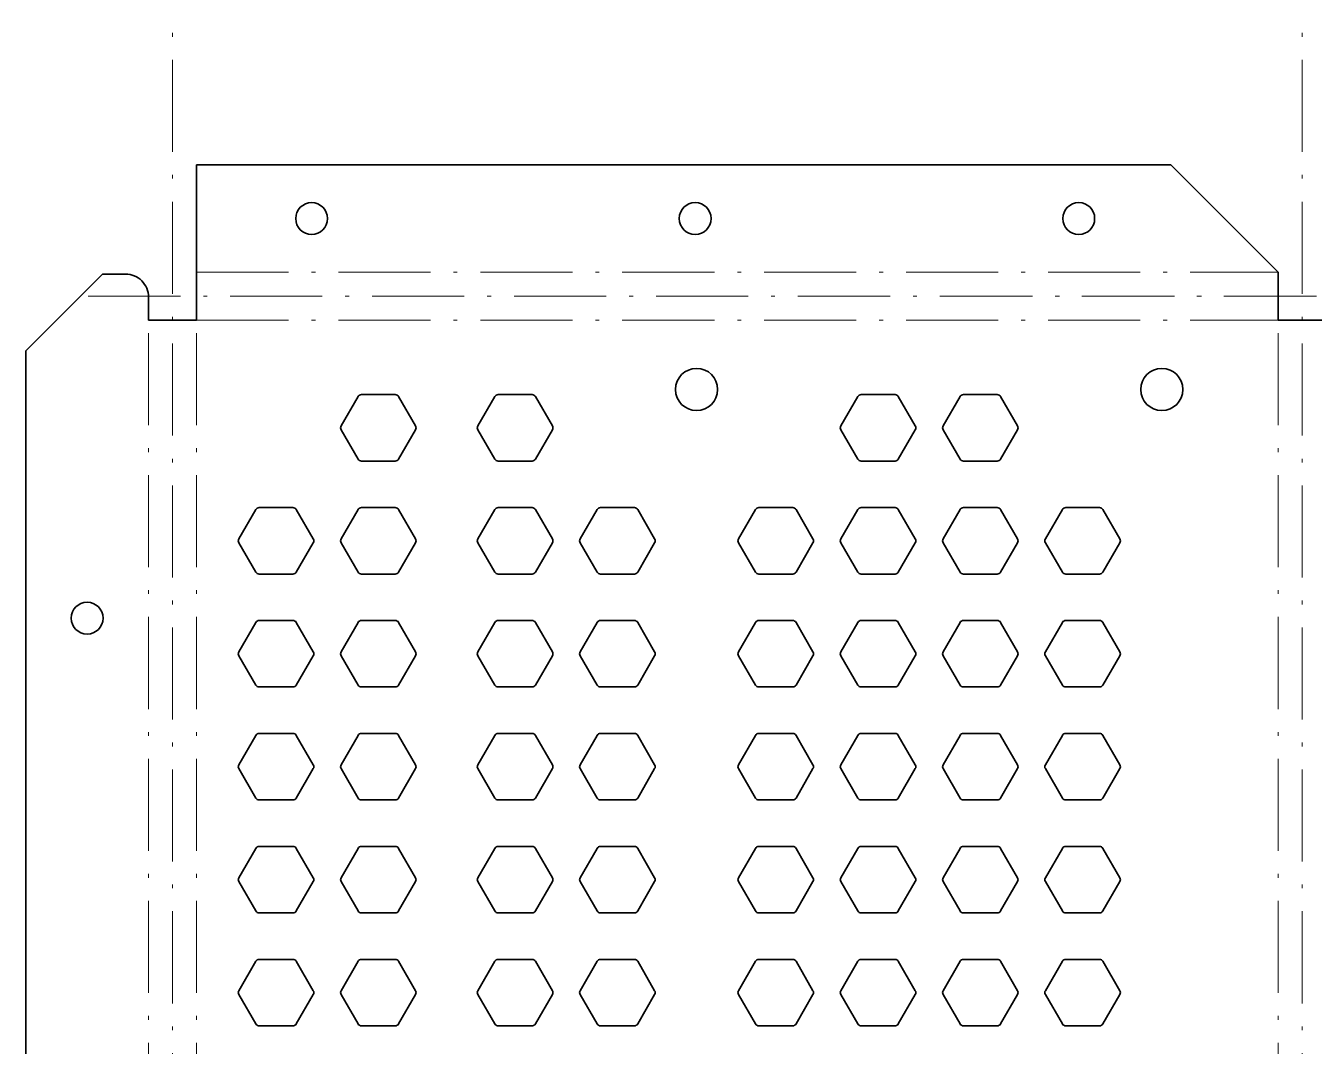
# Model space of a CAD drawing. Extents: x 174 to 1015, y 169 to 690.
# Drawn here: x 173.7 to 341.6, y 557.4 to 690.4 of the extents above; entities that cross this region are included whole.
import ezdxf

# ---------------------------------------------------------------- set-up
doc = ezdxf.new("R2010")
doc.units = 0
doc.linetypes.add('DASHDOT', pattern=[18.5, 12, -3, 0.5, -3])

msp = doc.modelspace()

# ---------------------------------------------------------------- linework, layer by layer
at = {"color": 1, "linetype": 'DASHDOT', "lineweight": 13}
for p, q in [((192.832306, 229.977753), (192.832306, 690.405457)), ((340.077454, 229.977753), (340.077454, 690.405457)), ((181.854858, 655.159058), (351.054871, 655.159058)), ((292.940002, 655.159058), (896.059998, 655.159058))]:
    msp.add_line(p, q, dxfattribs=at)
at = {"color": 7, "lineweight": 35}
for p, q in [((322.954865, 672.281616), (195.954865, 672.281616)), ((195.954865, 672.281616), (195.954865, 658.281616)), ((336.954865, 658.281616), (322.954865, 672.281616)), ((183.709747, 658.036499), (173.709747, 648.036499)), ((186.709747, 658.036499), (183.709747, 658.036499)), ((195.954865, 658.281616), (195.954865, 652.036499)), ((336.954865, 658.281616), (336.954865, 652.036499)), ((189.709747, 655.036499), (189.709747, 652.036499)), ((195.954865, 652.036499), (189.709747, 652.036499)), ((343.200012, 652.036499), (336.954865, 652.036499)), ((173.709747, 278.346741), (173.709747, 648.036499)), ((217.015961, 642.077454), (214.804626, 638.247314)), ((221.871613, 642.327454), (217.448975, 642.327454)), ((224.515961, 638.247314), (222.304626, 642.077454)), ((234.839142, 642.077454), (232.627808, 638.247314)), ((239.694794, 642.327454), (235.272156, 642.327454)), ((242.339142, 638.247314), (240.127808, 642.077454)), ((282.14386, 642.077454), (279.932556, 638.247314)), ((286.999542, 642.327454), (282.576874, 642.327454)), ((289.64386, 638.247314), (287.432556, 642.077454)), ((295.477203, 642.077454), (293.265869, 638.247314)), ((300.332855, 642.327454), (295.910217, 642.327454)), ((302.977203, 638.247314), (300.765869, 642.077454)), ((217.015961, 633.917175), (214.804626, 637.747314)), ((224.515961, 637.747314), (222.304626, 633.917175)), ((234.839142, 633.917175), (232.627808, 637.747314)), ((242.339142, 637.747314), (240.127808, 633.917175)), ((282.14386, 633.917175), (279.932556, 637.747314)), ((289.64386, 637.747314), (287.432556, 633.917175)), ((295.477203, 633.917175), (293.265869, 637.747314)), ((302.977203, 637.747314), (300.765869, 633.917175)), ((221.871613, 633.667175), (217.448975, 633.667175)), ((239.694794, 633.667175), (235.272156, 633.667175)), ((286.999542, 633.667175), (282.576874, 633.667175)), ((300.332855, 633.667175), (295.910217, 633.667175)), ((203.682617, 627.354675), (201.471283, 623.524536)), ((208.538269, 627.604675), (204.115631, 627.604675)), ((211.182617, 623.524536), (208.971283, 627.354675)), ((217.015961, 627.354675), (214.804626, 623.524536)), ((221.871613, 627.604675), (217.448975, 627.604675)), ((224.515961, 623.524536), (222.304626, 627.354675)), ((234.839142, 627.354675), (232.627808, 623.524536)), ((239.694794, 627.604675), (235.272156, 627.604675)), ((242.339142, 623.524536), (240.127808, 627.354675)), ((248.172485, 627.354675), (245.961151, 623.524536)), ((253.028137, 627.604675), (248.605499, 627.604675)), ((255.672485, 623.524536), (253.461151, 627.354675)), ((268.810547, 627.354675), (266.599213, 623.524536)), ((273.666199, 627.604675), (269.243561, 627.604675)), ((276.310547, 623.524536), (274.099213, 627.354675)), ((282.14386, 627.354675), (279.932556, 623.524536)), ((286.999542, 627.604675), (282.576874, 627.604675)), ((289.64386, 623.524536), (287.432556, 627.354675)), ((295.477203, 627.354675), (293.265869, 623.524536)), ((300.332855, 627.604675), (295.910217, 627.604675)), ((302.977203, 623.524536), (300.765869, 627.354675)), ((308.810547, 627.354675), (306.599213, 623.524536)), ((313.666199, 627.604675), (309.243561, 627.604675)), ((316.310547, 623.524536), (314.099213, 627.354675)), ((203.682617, 619.194397), (201.471283, 623.024536)), ((211.182617, 623.024536), (208.971283, 619.194397)), ((217.015961, 619.194397), (214.804626, 623.024536)), ((224.515961, 623.024536), (222.304626, 619.194397)), ((234.839142, 619.194397), (232.627808, 623.024536)), ((242.339142, 623.024536), (240.127808, 619.194397)), ((248.172485, 619.194397), (245.961151, 623.024536)), ((255.672485, 623.024536), (253.461151, 619.194397)), ((268.810547, 619.194397), (266.599213, 623.024536)), ((276.310547, 623.024536), (274.099213, 619.194397)), ((282.14386, 619.194397), (279.932556, 623.024536)), ((289.64386, 623.024536), (287.432556, 619.194397)), ((295.477203, 619.194397), (293.265869, 623.024536)), ((302.977203, 623.024536), (300.765869, 619.194397)), ((308.810547, 619.194397), (306.599213, 623.024536)), ((316.310547, 623.024536), (314.099213, 619.194397)), ((208.538269, 618.944397), (204.115631, 618.944397)), ((221.871613, 618.944397), (217.448975, 618.944397)), ((239.694794, 618.944397), (235.272156, 618.944397)), ((253.028137, 618.944397), (248.605499, 618.944397)), ((273.666199, 618.944397), (269.243561, 618.944397)), ((286.999542, 618.944397), (282.576874, 618.944397)), ((300.332855, 618.944397), (295.910217, 618.944397)), ((313.666199, 618.944397), (309.243561, 618.944397)), ((203.682617, 612.631836), (201.471283, 608.801758)), ((208.538269, 612.881836), (204.115631, 612.881836)), ((211.182617, 608.801758), (208.971283, 612.631836)), ((217.015961, 612.631836), (214.804626, 608.801758)), ((221.871613, 612.881836), (217.448975, 612.881836)), ((224.515961, 608.801758), (222.304626, 612.631836)), ((234.839142, 612.631836), (232.627808, 608.801758)), ((239.694794, 612.881836), (235.272156, 612.881836)), ((242.339142, 608.801758), (240.127808, 612.631836)), ((248.172485, 612.631836), (245.961151, 608.801758)), ((253.028137, 612.881836), (248.605499, 612.881836)), ((255.672485, 608.801758), (253.461151, 612.631836)), ((268.810547, 612.631836), (266.599213, 608.801758)), ((273.666199, 612.881836), (269.243561, 612.881836)), ((276.310547, 608.801758), (274.099213, 612.631836)), ((282.14386, 612.631836), (279.932556, 608.801758)), ((286.999542, 612.881836), (282.576874, 612.881836)), ((289.64386, 608.801758), (287.432556, 612.631836)), ((295.477203, 612.631836), (293.265869, 608.801758)), ((300.332855, 612.881836), (295.910217, 612.881836)), ((302.977203, 608.801758), (300.765869, 612.631836)), ((308.810547, 612.631836), (306.599213, 608.801758)), ((313.666199, 612.881836), (309.243561, 612.881836)), ((316.310547, 608.801758), (314.099213, 612.631836)), ((203.682617, 604.471619), (201.471283, 608.301758)), ((211.182617, 608.301758), (208.971283, 604.471619)), ((217.015961, 604.471619), (214.804626, 608.301758)), ((224.515961, 608.301758), (222.304626, 604.471619)), ((234.839142, 604.471619), (232.627808, 608.301758)), ((242.339142, 608.301758), (240.127808, 604.471619)), ((248.172485, 604.471619), (245.961151, 608.301758)), ((255.672485, 608.301758), (253.461151, 604.471619)), ((268.810547, 604.471619), (266.599213, 608.301758)), ((276.310547, 608.301758), (274.099213, 604.471619)), ((282.14386, 604.471619), (279.932556, 608.301758)), ((289.64386, 608.301758), (287.432556, 604.471619)), ((295.477203, 604.471619), (293.265869, 608.301758)), ((302.977203, 608.301758), (300.765869, 604.471619)), ((308.810547, 604.471619), (306.599213, 608.301758)), ((316.310547, 608.301758), (314.099213, 604.471619)), ((208.538269, 604.221619), (204.115631, 604.221619)), ((221.871613, 604.221619), (217.448975, 604.221619)), ((239.694794, 604.221619), (235.272156, 604.221619)), ((253.028137, 604.221619), (248.605499, 604.221619)), ((273.666199, 604.221619), (269.243561, 604.221619)), ((286.999542, 604.221619), (282.576874, 604.221619)), ((300.332855, 604.221619), (295.910217, 604.221619)), ((313.666199, 604.221619), (309.243561, 604.221619)), ((203.682617, 597.909058), (201.471283, 594.078918)), ((208.538269, 598.159058), (204.115631, 598.159058)), ((211.182617, 594.078918), (208.971283, 597.909058)), ((217.015961, 597.909058), (214.804626, 594.078918)), ((221.871613, 598.159058), (217.448975, 598.159058)), ((224.515961, 594.078918), (222.304626, 597.909058)), ((234.839142, 597.909058), (232.627808, 594.078918)), ((239.694794, 598.159058), (235.272156, 598.159058)), ((242.339142, 594.078918), (240.127808, 597.909058)), ((248.172485, 597.909058), (245.961151, 594.078918)), ((253.028137, 598.159058), (248.605499, 598.159058)), ((255.672485, 594.078918), (253.461151, 597.909058)), ((268.810547, 597.909058), (266.599213, 594.078918)), ((273.666199, 598.159058), (269.243561, 598.159058)), ((276.310547, 594.078918), (274.099213, 597.909058)), ((282.14386, 597.909058), (279.932556, 594.078918)), ((286.999542, 598.159058), (282.576874, 598.159058)), ((289.64386, 594.078918), (287.432556, 597.909058)), ((295.477203, 597.909058), (293.265869, 594.078918)), ((300.332855, 598.159058), (295.910217, 598.159058)), ((302.977203, 594.078918), (300.765869, 597.909058)), ((308.810547, 597.909058), (306.599213, 594.078918)), ((313.666199, 598.159058), (309.243561, 598.159058)), ((316.310547, 594.078918), (314.099213, 597.909058)), ((203.682617, 589.74884), (201.471283, 593.578918)), ((211.182617, 593.578918), (208.971283, 589.74884)), ((217.015961, 589.74884), (214.804626, 593.578918)), ((224.515961, 593.578918), (222.304626, 589.74884)), ((234.839142, 589.74884), (232.627808, 593.578918)), ((242.339142, 593.578918), (240.127808, 589.74884)), ((248.172485, 589.74884), (245.961151, 593.578918)), ((255.672485, 593.578918), (253.461151, 589.74884)), ((268.810547, 589.74884), (266.599213, 593.578918)), ((276.310547, 593.578918), (274.099213, 589.74884)), ((282.14386, 589.74884), (279.932556, 593.578918)), ((289.64386, 593.578918), (287.432556, 589.74884)), ((295.477203, 589.74884), (293.265869, 593.578918)), ((302.977203, 593.578918), (300.765869, 589.74884)), ((308.810547, 589.74884), (306.599213, 593.578918)), ((316.310547, 593.578918), (314.099213, 589.74884)), ((208.538269, 589.49884), (204.115631, 589.49884)), ((221.871613, 589.49884), (217.448975, 589.49884)), ((239.694794, 589.49884), (235.272156, 589.49884)), ((253.028137, 589.49884), (248.605499, 589.49884)), ((273.666199, 589.49884), (269.243561, 589.49884)), ((286.999542, 589.49884), (282.576874, 589.49884)), ((300.332855, 589.49884), (295.910217, 589.49884)), ((313.666199, 589.49884), (309.243561, 589.49884)), ((203.682617, 583.186279), (201.471283, 579.35614)), ((208.538269, 583.436279), (204.115631, 583.436279)), ((211.182617, 579.35614), (208.971283, 583.186279)), ((217.015961, 583.186279), (214.804626, 579.35614)), ((221.871613, 583.436279), (217.448975, 583.436279)), ((224.515961, 579.35614), (222.304626, 583.186279)), ((234.839142, 583.186279), (232.627808, 579.35614)), ((239.694794, 583.436279), (235.272156, 583.436279)), ((242.339142, 579.35614), (240.127808, 583.186279)), ((248.172485, 583.186279), (245.961151, 579.35614)), ((253.028137, 583.436279), (248.605499, 583.436279)), ((255.672485, 579.35614), (253.461151, 583.186279)), ((268.810547, 583.186279), (266.599213, 579.35614)), ((273.666199, 583.436279), (269.243561, 583.436279)), ((276.310547, 579.35614), (274.099213, 583.186279)), ((282.14386, 583.186279), (279.932556, 579.35614)), ((286.999542, 583.436279), (282.576874, 583.436279)), ((289.64386, 579.35614), (287.432556, 583.186279)), ((295.477203, 583.186279), (293.265869, 579.35614)), ((300.332855, 583.436279), (295.910217, 583.436279)), ((302.977203, 579.35614), (300.765869, 583.186279)), ((308.810547, 583.186279), (306.599213, 579.35614)), ((313.666199, 583.436279), (309.243561, 583.436279)), ((316.310547, 579.35614), (314.099213, 583.186279)), ((203.682617, 575.026001), (201.471283, 578.85614)), ((211.182617, 578.85614), (208.971283, 575.026001)), ((217.015961, 575.026001), (214.804626, 578.85614)), ((224.515961, 578.85614), (222.304626, 575.026001)), ((234.839142, 575.026001), (232.627808, 578.85614)), ((242.339142, 578.85614), (240.127808, 575.026001)), ((248.172485, 575.026001), (245.961151, 578.85614)), ((255.672485, 578.85614), (253.461151, 575.026001)), ((268.810547, 575.026001), (266.599213, 578.85614)), ((276.310547, 578.85614), (274.099213, 575.026001)), ((282.14386, 575.026001), (279.932556, 578.85614)), ((289.64386, 578.85614), (287.432556, 575.026001)), ((295.477203, 575.026001), (293.265869, 578.85614)), ((302.977203, 578.85614), (300.765869, 575.026001)), ((308.810547, 575.026001), (306.599213, 578.85614)), ((316.310547, 578.85614), (314.099213, 575.026001)), ((208.538269, 574.776001), (204.115631, 574.776001)), ((221.871613, 574.776001), (217.448975, 574.776001)), ((239.694794, 574.776001), (235.272156, 574.776001)), ((253.028137, 574.776001), (248.605499, 574.776001)), ((273.666199, 574.776001), (269.243561, 574.776001)), ((286.999542, 574.776001), (282.576874, 574.776001)), ((300.332855, 574.776001), (295.910217, 574.776001)), ((313.666199, 574.776001), (309.243561, 574.776001)), ((203.682617, 568.463501), (201.471283, 564.633362)), ((208.538269, 568.713501), (204.115631, 568.713501)), ((211.182617, 564.633362), (208.971283, 568.463501)), ((217.015961, 568.463501), (214.804626, 564.633362)), ((221.871613, 568.713501), (217.448975, 568.713501)), ((224.515961, 564.633362), (222.304626, 568.463501)), ((234.839142, 568.463501), (232.627808, 564.633362)), ((239.694794, 568.713501), (235.272156, 568.713501)), ((242.339142, 564.633362), (240.127808, 568.463501)), ((248.172485, 568.463501), (245.961151, 564.633362)), ((253.028137, 568.713501), (248.605499, 568.713501)), ((255.672485, 564.633362), (253.461151, 568.463501)), ((268.810547, 568.463501), (266.599213, 564.633362)), ((273.666199, 568.713501), (269.243561, 568.713501)), ((276.310547, 564.633362), (274.099213, 568.463501)), ((282.14386, 568.463501), (279.932556, 564.633362)), ((286.999542, 568.713501), (282.576874, 568.713501)), ((289.64386, 564.633362), (287.432556, 568.463501)), ((295.477203, 568.463501), (293.265869, 564.633362)), ((300.332855, 568.713501), (295.910217, 568.713501)), ((302.977203, 564.633362), (300.765869, 568.463501)), ((308.810547, 568.463501), (306.599213, 564.633362)), ((313.666199, 568.713501), (309.243561, 568.713501)), ((316.310547, 564.633362), (314.099213, 568.463501)), ((203.682617, 560.303223), (201.471283, 564.133362)), ((211.182617, 564.133362), (208.971283, 560.303223)), ((217.015961, 560.303223), (214.804626, 564.133362)), ((224.515961, 564.133362), (222.304626, 560.303223)), ((234.839142, 560.303223), (232.627808, 564.133362)), ((242.339142, 564.133362), (240.127808, 560.303223)), ((248.172485, 560.303223), (245.961151, 564.133362)), ((255.672485, 564.133362), (253.461151, 560.303223)), ((268.810547, 560.303223), (266.599213, 564.133362)), ((276.310547, 564.133362), (274.099213, 560.303223)), ((282.14386, 560.303223), (279.932556, 564.133362)), ((289.64386, 564.133362), (287.432556, 560.303223)), ((295.477203, 560.303223), (293.265869, 564.133362)), ((302.977203, 564.133362), (300.765869, 560.303223)), ((308.810547, 560.303223), (306.599213, 564.133362)), ((316.310547, 564.133362), (314.099213, 560.303223)), ((208.538269, 560.053223), (204.115631, 560.053223)), ((221.871613, 560.053223), (217.448975, 560.053223)), ((239.694794, 560.053223), (235.272156, 560.053223)), ((253.028137, 560.053223), (248.605499, 560.053223)), ((273.666199, 560.053223), (269.243561, 560.053223)), ((286.999542, 560.053223), (282.576874, 560.053223)), ((300.332855, 560.053223), (295.910217, 560.053223)), ((313.666199, 560.053223), (309.243561, 560.053223))]:
    msp.add_line(p, q, dxfattribs=at)
at = {"color": 7, "linetype": 'DASHDOT', "lineweight": 13}
for p, q in [((195.954865, 658.281616), (336.954865, 658.281616)), ((189.709747, 268.346741), (189.709747, 652.036499)), ((195.954865, 652.036499), (336.954865, 652.036499)), ((195.954865, 268.346741), (195.954865, 652.036499)), ((336.954865, 268.346741), (336.954865, 652.036499))]:
    msp.add_line(p, q, dxfattribs=at)
at = {"color": 7, "lineweight": 35}
for centre, radius in [((210.954865, 665.281616), 2.067), ((260.954865, 665.281616), 2.067), ((310.954865, 665.281616), 2.067), ((321.773804, 642.997375), 2.749595), ((181.709747, 613.191589), 2.067)]:
    msp.add_circle(centre, radius, dxfattribs=at)
for centre, radius, start, end in [((186.709747, 655.036499), 3, 0, 90.000003), ((261.138092, 642.995056), 2.752477, 90.038415, 179.952877), ((261.133575, 642.995056), 2.752489, 0.04727, 89.944214), ((217.449188, 641.827087), 0.50038, 90.02511, 149.97489), ((221.871399, 641.827087), 0.50038, 30.025109, 89.974895), ((235.272339, 641.827087), 0.50033, 90.021804, 149.978195), ((239.694611, 641.827087), 0.50033, 30.021806, 89.978194), ((261.138123, 642.999573), 2.752489, 180.047274, 269.944215), ((261.133575, 642.999573), 2.752477, 270.038417, 359.952876), ((282.577087, 641.827087), 0.500369, 90.023492, 149.975231), ((286.999298, 641.827087), 0.500369, 30.02349, 89.975229), ((295.910431, 641.827087), 0.500369, 90.023492, 149.975231), ((300.332642, 641.827087), 0.500369, 30.02349, 89.975229), ((215.238068, 637.997314), 0.50038, 150.025105, 209.974895), ((224.082489, 637.997314), 0.50038, 330.025107, 29.974893), ((233.061218, 637.997314), 0.50033, 150.021799, 209.978201), ((241.905762, 637.997314), 0.50033, 330.021805, 29.978195), ((280.365967, 637.997314), 0.500369, 150.023493, 209.975236), ((289.210419, 637.997314), 0.500369, 330.023488, 29.975231), ((293.69931, 637.997314), 0.500369, 150.023493, 209.975236), ((302.543762, 637.997314), 0.500369, 330.023488, 29.975231), ((217.449188, 634.167542), 0.50038, 210.02511, 269.97489), ((221.871399, 634.167542), 0.50038, 270.025105, 329.974891), ((235.272339, 634.167542), 0.50033, 210.021805, 269.978196), ((239.694611, 634.167542), 0.50033, 270.021806, 329.978194), ((282.577087, 634.167542), 0.500369, 210.023485, 269.975231), ((286.999329, 634.167542), 0.500369, 270.023487, 329.975229), ((295.910431, 634.167542), 0.500369, 210.023485, 269.975231), ((300.332672, 634.167542), 0.500369, 270.023487, 329.975229), ((204.115845, 627.104248), 0.50038, 90.02511, 149.97489), ((208.538055, 627.104248), 0.50038, 30.025109, 89.974895), ((217.449188, 627.104248), 0.50038, 90.02511, 149.97489), ((221.871399, 627.104248), 0.50038, 30.025109, 89.974895), ((235.272339, 627.104309), 0.50033, 90.021804, 149.978195), ((239.694611, 627.104309), 0.50033, 30.021806, 89.978194), ((248.605682, 627.104309), 0.50033, 90.021804, 149.978195), ((253.027954, 627.104309), 0.50033, 30.021806, 89.978194), ((269.243744, 627.104309), 0.500369, 90.023492, 149.975231), ((273.665985, 627.104309), 0.500369, 30.02349, 89.975229), ((282.577087, 627.104309), 0.500369, 90.023492, 149.975231), ((286.999298, 627.104309), 0.500369, 30.02349, 89.975229), ((295.910431, 627.104309), 0.500369, 90.023492, 149.975231), ((300.332642, 627.104309), 0.500369, 30.02349, 89.975229), ((309.243744, 627.104309), 0.500369, 90.023492, 149.975231), ((313.665985, 627.104309), 0.500369, 30.02349, 89.975229), ((201.904755, 623.274536), 0.50038, 150.025105, 209.974895), ((210.749176, 623.274536), 0.50038, 330.025107, 29.974893), ((215.238068, 623.274536), 0.50038, 150.025105, 209.974895), ((224.082489, 623.274536), 0.50038, 330.025107, 29.974893), ((233.061218, 623.274536), 0.50033, 150.021799, 209.978201), ((241.905762, 623.274536), 0.50033, 330.021805, 29.978195), ((246.394531, 623.274536), 0.50033, 150.021799, 209.978201), ((255.239075, 623.274536), 0.50033, 330.021805, 29.978195), ((267.032654, 623.274536), 0.500369, 150.023493, 209.975236), ((275.877106, 623.274536), 0.500369, 330.023488, 29.975231), ((280.365967, 623.274536), 0.500369, 150.023493, 209.975236), ((289.210419, 623.274536), 0.500369, 330.023488, 29.975231), ((293.69931, 623.274536), 0.500369, 150.023493, 209.975236), ((302.543762, 623.274536), 0.500369, 330.023488, 29.975231), ((307.032654, 623.274536), 0.500369, 150.023493, 209.975236), ((315.877106, 623.274536), 0.500369, 330.023488, 29.975231), ((204.115845, 619.444763), 0.50038, 210.02511, 269.97489), ((208.538055, 619.444763), 0.50038, 270.025105, 329.974891), ((217.449188, 619.444763), 0.50038, 210.02511, 269.97489), ((221.871399, 619.444763), 0.50038, 270.025105, 329.974891), ((235.272339, 619.444702), 0.50033, 210.021805, 269.978196), ((239.694611, 619.444702), 0.50033, 270.021806, 329.978194), ((248.605682, 619.444702), 0.50033, 210.021805, 269.978196), ((253.027954, 619.444702), 0.50033, 270.021806, 329.978194), ((269.243774, 619.444763), 0.500369, 210.023485, 269.975231), ((273.665985, 619.444763), 0.500369, 270.023487, 329.975229), ((282.577087, 619.444763), 0.500369, 210.023485, 269.975231), ((286.999329, 619.444763), 0.500369, 270.023487, 329.975229), ((295.910431, 619.444763), 0.500369, 210.023485, 269.975231), ((300.332672, 619.444763), 0.500369, 270.023487, 329.975229), ((309.243774, 619.444763), 0.500369, 210.023485, 269.975231), ((313.665985, 619.444763), 0.500369, 270.023487, 329.975229), ((204.115845, 612.38147), 0.50038, 90.02511, 149.97489), ((208.538055, 612.38147), 0.50038, 30.025109, 89.974895), ((217.449188, 612.38147), 0.50038, 90.02511, 149.97489), ((221.871399, 612.38147), 0.50038, 30.025109, 89.974895), ((235.272339, 612.381531), 0.50033, 90.021804, 149.978195), ((239.694611, 612.381531), 0.50033, 30.021806, 89.978194), ((248.605682, 612.381531), 0.50033, 90.021804, 149.978195), ((253.027954, 612.381531), 0.50033, 30.021806, 89.978194), ((269.243744, 612.38147), 0.500369, 90.023492, 149.975231), ((273.665985, 612.38147), 0.500369, 30.02349, 89.975229), ((282.577087, 612.38147), 0.500369, 90.023492, 149.975231), ((286.999298, 612.38147), 0.500369, 30.02349, 89.975229), ((295.910431, 612.38147), 0.500369, 90.023492, 149.975231), ((300.332642, 612.38147), 0.500369, 30.02349, 89.975229), ((309.243744, 612.38147), 0.500369, 90.023492, 149.975231), ((313.665985, 612.38147), 0.500369, 30.02349, 89.975229), ((201.904755, 608.551758), 0.50038, 150.025105, 209.974895), ((210.749176, 608.551758), 0.50038, 330.025107, 29.974893), ((215.238068, 608.551758), 0.50038, 150.025105, 209.974895), ((224.082489, 608.551758), 0.50038, 330.025107, 29.974893), ((233.061218, 608.551758), 0.50033, 150.021799, 209.978201), ((241.905762, 608.551758), 0.50033, 330.021805, 29.978195), ((246.394531, 608.551758), 0.50033, 150.021799, 209.978201), ((255.239075, 608.551758), 0.50033, 330.021805, 29.978195), ((267.032654, 608.551697), 0.500369, 150.023493, 209.975236), ((275.877106, 608.551758), 0.500369, 330.023488, 29.975231), ((280.365967, 608.551697), 0.500369, 150.023493, 209.975236), ((289.210419, 608.551758), 0.500369, 330.023488, 29.975231), ((293.69931, 608.551697), 0.500369, 150.023493, 209.975236), ((302.543762, 608.551758), 0.500369, 330.023488, 29.975231), ((307.032654, 608.551697), 0.500369, 150.023493, 209.975236), ((315.877106, 608.551758), 0.500369, 330.023488, 29.975231), ((204.115845, 604.721985), 0.50038, 210.02511, 269.97489), ((208.538055, 604.721985), 0.50038, 270.025105, 329.974891), ((217.449188, 604.721985), 0.50038, 210.02511, 269.97489), ((221.871399, 604.721985), 0.50038, 270.025105, 329.974891), ((235.272339, 604.721924), 0.50033, 210.021805, 269.978196), ((239.694611, 604.721924), 0.50033, 270.021806, 329.978194), ((248.605682, 604.721924), 0.50033, 210.021805, 269.978196), ((253.027954, 604.721924), 0.50033, 270.021806, 329.978194), ((269.243774, 604.721985), 0.500369, 210.023485, 269.975231), ((273.665985, 604.721985), 0.500369, 270.023487, 329.975229), ((282.577087, 604.721985), 0.500369, 210.023485, 269.975231), ((286.999329, 604.721985), 0.500369, 270.023487, 329.975229), ((295.910431, 604.721985), 0.500369, 210.023485, 269.975231), ((300.332672, 604.721985), 0.500369, 270.023487, 329.975229), ((309.243774, 604.721985), 0.500369, 210.023485, 269.975231), ((313.665985, 604.721985), 0.500369, 270.023487, 329.975229), ((204.115845, 597.658691), 0.50038, 90.02511, 149.97489), ((208.538055, 597.658691), 0.50038, 30.025109, 89.974895), ((217.449188, 597.658691), 0.50038, 90.02511, 149.97489), ((221.871399, 597.658691), 0.50038, 30.025109, 89.974895), ((235.272339, 597.658752), 0.50033, 90.021804, 149.978195), ((239.694611, 597.658752), 0.50033, 30.021806, 89.978194), ((248.605682, 597.658752), 0.50033, 90.021804, 149.978195), ((253.027954, 597.658752), 0.50033, 30.021806, 89.978194), ((269.243744, 597.658691), 0.500369, 90.023492, 149.975231), ((273.665985, 597.658691), 0.500369, 30.02349, 89.975229), ((282.577087, 597.658691), 0.500369, 90.023492, 149.975231), ((286.999298, 597.658691), 0.500369, 30.02349, 89.975229), ((295.910431, 597.658691), 0.500369, 90.023492, 149.975231), ((300.332642, 597.658691), 0.500369, 30.02349, 89.975229), ((309.243744, 597.658691), 0.500369, 90.023492, 149.975231), ((313.665985, 597.658691), 0.500369, 30.02349, 89.975229), ((201.904755, 593.828918), 0.50038, 150.025105, 209.974895), ((210.749176, 593.828918), 0.50038, 330.025107, 29.974893), ((215.238068, 593.828918), 0.50038, 150.025105, 209.974895), ((224.082489, 593.828918), 0.50038, 330.025107, 29.974893), ((233.061218, 593.828918), 0.50033, 150.021799, 209.978201), ((241.905762, 593.828918), 0.50033, 330.021805, 29.978195), ((246.394531, 593.828918), 0.50033, 150.021799, 209.978201), ((255.239075, 593.828918), 0.50033, 330.021805, 29.978195), ((267.032654, 593.828918), 0.500369, 150.023493, 209.975236), ((275.877106, 593.828918), 0.500369, 330.023488, 29.975231), ((280.365967, 593.828918), 0.500369, 150.023493, 209.975236), ((289.210419, 593.828918), 0.500369, 330.023488, 29.975231), ((293.69931, 593.828918), 0.500369, 150.023493, 209.975236), ((302.543762, 593.828918), 0.500369, 330.023488, 29.975231), ((307.032654, 593.828918), 0.500369, 150.023493, 209.975236), ((315.877106, 593.828918), 0.500369, 330.023488, 29.975231), ((204.115845, 589.999207), 0.50038, 210.02511, 269.97489), ((208.538055, 589.999207), 0.50038, 270.025105, 329.974891), ((217.449188, 589.999207), 0.50038, 210.02511, 269.97489), ((221.871399, 589.999207), 0.50038, 270.025105, 329.974891), ((235.272339, 589.999146), 0.50033, 210.021805, 269.978196), ((239.694611, 589.999146), 0.50033, 270.021806, 329.978194), ((248.605682, 589.999146), 0.50033, 210.021805, 269.978196), ((253.027954, 589.999146), 0.50033, 270.021806, 329.978194), ((269.243774, 589.999207), 0.500369, 210.023485, 269.975231), ((273.665985, 589.999207), 0.500369, 270.023487, 329.975229), ((282.577087, 589.999207), 0.500369, 210.023485, 269.975231), ((286.999329, 589.999207), 0.500369, 270.023487, 329.975229), ((295.910431, 589.999207), 0.500369, 210.023485, 269.975231), ((300.332672, 589.999207), 0.500369, 270.023487, 329.975229), ((309.243774, 589.999207), 0.500369, 210.023485, 269.975231), ((313.665985, 589.999207), 0.500369, 270.023487, 329.975229), ((204.115845, 582.935913), 0.50038, 90.02511, 149.97489), ((208.538055, 582.935913), 0.50038, 30.025109, 89.974895), ((217.449188, 582.935913), 0.50038, 90.02511, 149.97489), ((221.871399, 582.935913), 0.50038, 30.025109, 89.974895), ((235.272339, 582.935974), 0.50033, 90.021804, 149.978195), ((239.694611, 582.935974), 0.50033, 30.021806, 89.978194), ((248.605682, 582.935974), 0.50033, 90.021804, 149.978195), ((253.027954, 582.935974), 0.50033, 30.021806, 89.978194), ((269.243744, 582.935913), 0.500369, 90.023492, 149.975231), ((273.665985, 582.935913), 0.500369, 30.02349, 89.975229), ((282.577087, 582.935913), 0.500369, 90.023492, 149.975231), ((286.999298, 582.935913), 0.500369, 30.02349, 89.975229), ((295.910431, 582.935913), 0.500369, 90.023492, 149.975231), ((300.332642, 582.935913), 0.500369, 30.02349, 89.975229), ((309.243744, 582.935913), 0.500369, 90.023492, 149.975231), ((313.665985, 582.935913), 0.500369, 30.02349, 89.975229), ((201.904755, 579.10614), 0.50038, 150.025105, 209.974895), ((210.749176, 579.10614), 0.50038, 330.025107, 29.974893), ((215.238068, 579.10614), 0.50038, 150.025105, 209.974895), ((224.082489, 579.10614), 0.50038, 330.025107, 29.974893), ((233.061218, 579.10614), 0.50033, 150.021799, 209.978201), ((241.905762, 579.10614), 0.50033, 330.021805, 29.978195), ((246.394531, 579.10614), 0.50033, 150.021799, 209.978201), ((255.239075, 579.10614), 0.50033, 330.021805, 29.978195), ((267.032654, 579.10614), 0.500369, 150.023493, 209.975236), ((275.877106, 579.10614), 0.500369, 330.023488, 29.975231), ((280.365967, 579.10614), 0.500369, 150.023493, 209.975236), ((289.210419, 579.10614), 0.500369, 330.023488, 29.975231), ((293.69931, 579.10614), 0.500369, 150.023493, 209.975236), ((302.543762, 579.10614), 0.500369, 330.023488, 29.975231), ((307.032654, 579.10614), 0.500369, 150.023493, 209.975236), ((315.877106, 579.10614), 0.500369, 330.023488, 29.975231), ((204.115845, 575.276428), 0.50038, 210.02511, 269.97489), ((208.538055, 575.276428), 0.50038, 270.025105, 329.974891), ((217.449188, 575.276428), 0.50038, 210.02511, 269.97489), ((221.871399, 575.276428), 0.50038, 270.025105, 329.974891), ((235.272339, 575.276367), 0.50033, 210.021805, 269.978196), ((239.694611, 575.276367), 0.50033, 270.021806, 329.978194), ((248.605682, 575.276367), 0.50033, 210.021805, 269.978196), ((253.027954, 575.276367), 0.50033, 270.021806, 329.978194), ((269.243774, 575.276367), 0.500369, 210.023485, 269.975231), ((273.665985, 575.276367), 0.500369, 270.023487, 329.975229), ((282.577087, 575.276367), 0.500369, 210.023485, 269.975231), ((286.999329, 575.276367), 0.500369, 270.023487, 329.975229), ((295.910431, 575.276367), 0.500369, 210.023485, 269.975231), ((300.332672, 575.276367), 0.500369, 270.023487, 329.975229), ((309.243774, 575.276367), 0.500369, 210.023485, 269.975231), ((313.665985, 575.276367), 0.500369, 270.023487, 329.975229), ((204.115845, 568.213135), 0.50038, 90.02511, 149.97489), ((208.538055, 568.213135), 0.50038, 30.025109, 89.974895), ((217.449188, 568.213135), 0.50038, 90.02511, 149.97489), ((221.871399, 568.213135), 0.50038, 30.025109, 89.974895), ((235.272339, 568.213135), 0.50033, 90.021804, 149.978195), ((239.694611, 568.213135), 0.50033, 30.021806, 89.978194), ((248.605682, 568.213135), 0.50033, 90.021804, 149.978195), ((253.027954, 568.213135), 0.50033, 30.021806, 89.978194), ((269.243744, 568.213135), 0.500369, 90.023492, 149.975231), ((273.665985, 568.213135), 0.500369, 30.02349, 89.975229), ((282.577087, 568.213135), 0.500369, 90.023492, 149.975231), ((286.999298, 568.213135), 0.500369, 30.02349, 89.975229), ((295.910431, 568.213135), 0.500369, 90.023492, 149.975231), ((300.332642, 568.213135), 0.500369, 30.02349, 89.975229), ((309.243744, 568.213135), 0.500369, 90.023492, 149.975231), ((313.665985, 568.213135), 0.500369, 30.02349, 89.975229), ((201.904755, 564.383362), 0.50038, 150.025105, 209.974895), ((210.749176, 564.383362), 0.50038, 330.025107, 29.974893), ((215.238068, 564.383362), 0.50038, 150.025105, 209.974895), ((224.082489, 564.383362), 0.50038, 330.025107, 29.974893), ((233.061218, 564.383362), 0.50033, 150.021799, 209.978201), ((241.905762, 564.383362), 0.50033, 330.021805, 29.978195), ((246.394531, 564.383362), 0.50033, 150.021799, 209.978201), ((255.239075, 564.383362), 0.50033, 330.021805, 29.978195), ((267.032654, 564.383362), 0.500369, 150.023493, 209.975236), ((275.877106, 564.383362), 0.500369, 330.023488, 29.975231), ((280.365967, 564.383362), 0.500369, 150.023493, 209.975236), ((289.210419, 564.383362), 0.500369, 330.023488, 29.975231), ((293.69931, 564.383362), 0.500369, 150.023493, 209.975236), ((302.543762, 564.383362), 0.500369, 330.023488, 29.975231), ((307.032654, 564.383362), 0.500369, 150.023493, 209.975236), ((315.877106, 564.383362), 0.500369, 330.023488, 29.975231), ((204.115845, 560.553589), 0.50038, 210.02511, 269.97489), ((208.538055, 560.553589), 0.50038, 270.025105, 329.974891), ((217.449188, 560.553589), 0.50038, 210.02511, 269.97489), ((221.871399, 560.553589), 0.50038, 270.025105, 329.974891), ((235.272339, 560.553589), 0.50033, 210.021805, 269.978196), ((239.694611, 560.553589), 0.50033, 270.021806, 329.978194), ((248.605682, 560.553589), 0.50033, 210.021805, 269.978196), ((253.027954, 560.553589), 0.50033, 270.021806, 329.978194), ((269.243774, 560.553589), 0.500369, 210.023485, 269.975231), ((273.665985, 560.553589), 0.500369, 270.023487, 329.975229), ((282.577087, 560.553589), 0.500369, 210.023485, 269.975231), ((286.999329, 560.553589), 0.500369, 270.023487, 329.975229), ((295.910431, 560.553589), 0.500369, 210.023485, 269.975231), ((300.332672, 560.553589), 0.500369, 270.023487, 329.975229), ((309.243774, 560.553589), 0.500369, 210.023485, 269.975231), ((313.665985, 560.553589), 0.500369, 270.023487, 329.975229)]:
    msp.add_arc(centre, radius, start, end, dxfattribs=at)

doc.saveas('drawing.dxf')
